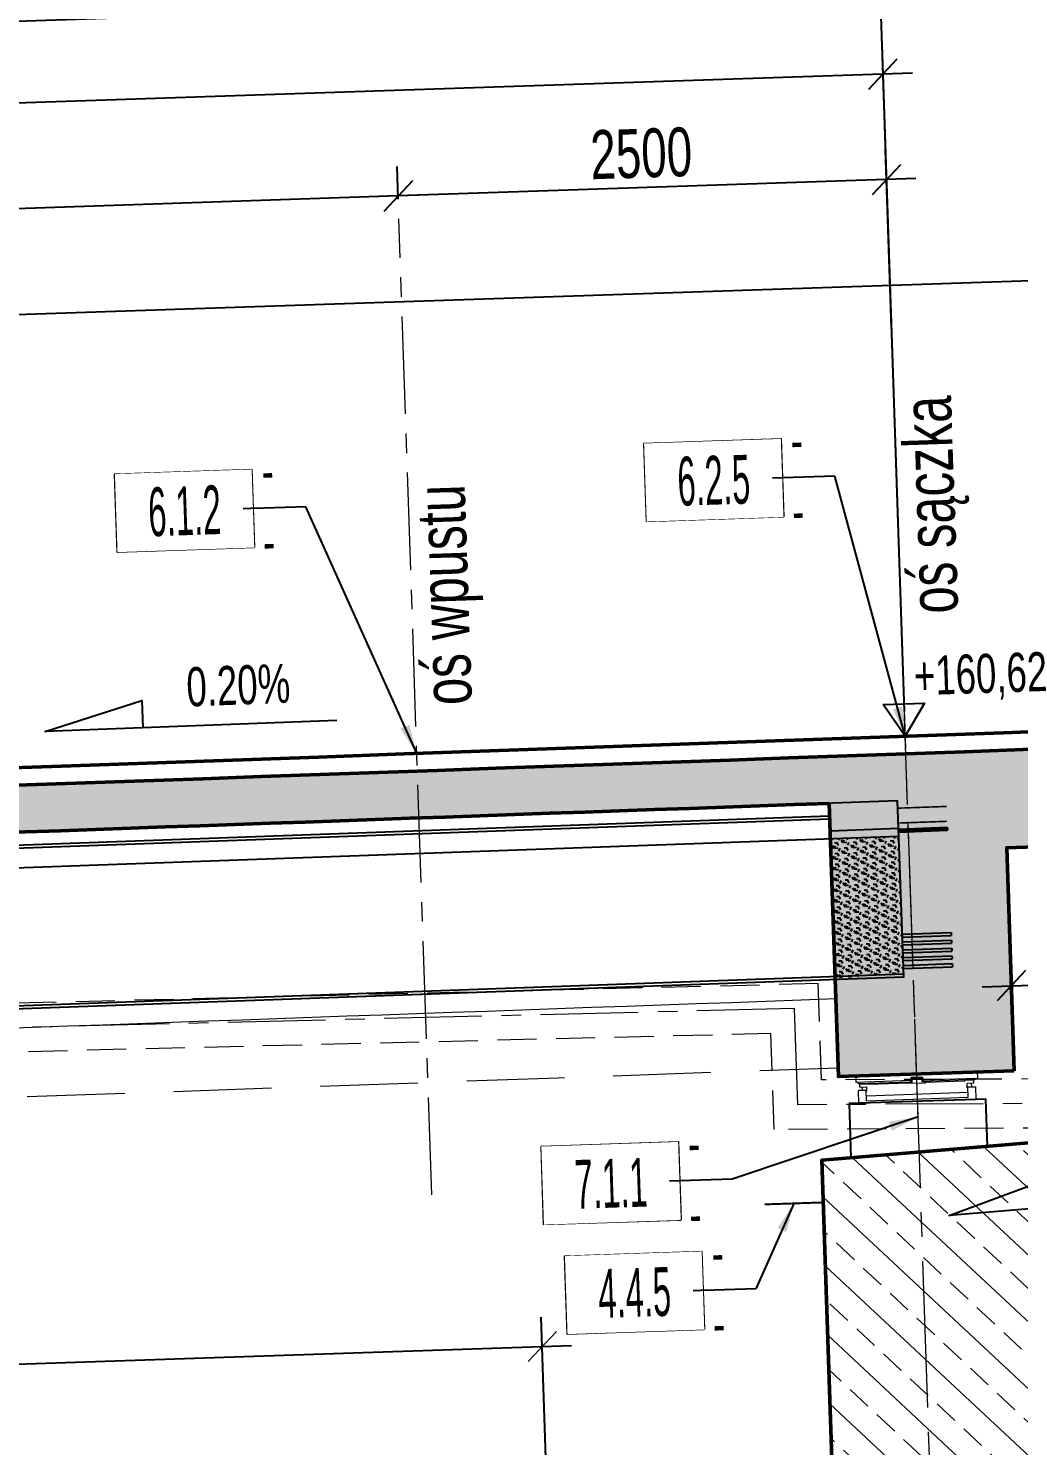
# Model space of a CAD drawing. Header units: metres. Extents: x 8395712 to 9795150, y 4166577 to 5794892.
# Drawn here: x 8418198.98 to 8418204.05, y 5772612.55 to 5772619.8 of the extents above; entities that cross this region are included whole.
import ezdxf
from ezdxf.enums import TextEntityAlignment as Align

# ---------------------------------------------------------------- set-up
doc = ezdxf.new("R2010")
doc.units = ezdxf.units.M
doc.set_wipeout_variables(frame=1)
doc.header["$PDMODE"] = 35
doc.header["$PDSIZE"] = 0.002
for name, pattern in [('CENTER', [2, 1.25, -0.25, 0.25, -0.25]), ('CENTER2', [1.125, 0.75, -0.125, 0.125, -0.125]), ('DASHED', [0.75, 0.5, -0.25]), ('HIDDEN', [0.375, 0.25, -0.125])]:
    doc.linetypes.add(name, pattern=pattern)
for name, color, linetype, lineweight in [('$0$AII_M_wyposażenie', 8, 'Continuous', 9), ('AII_M_konstrukcja 0.50', 3, 'Continuous', 50), ('AII_M_koty wysokościowe', 1, 'Continuous', 18), ('AII_M_kreskowanie', 8, 'Continuous', 0), ('AII_M_linie kreskowane', 9, 'HIDDEN', 18), ('AII_M_obiekty osie', 7, 'CENTER2', 18), ('AII_M_odwodnienie', 8, 'Continuous', 9), ('AII_M_opisy', 1, 'Continuous', 25), ('AII_M_opisy rzedne', 1, 'Continuous', 25), ('AII_M_opisy wymiary', 1, 'Continuous', 25), ('AII_M_wymiary', 1, 'Continuous', 25), ('AII_M_wyposazenie', 1, 'Continuous', 25), ('G_ProfilPodluznyKrzywa', 1, 'Continuous', 50)]:
    doc.layers.add(name, color=color, linetype=linetype, lineweight=lineweight)
for name, color, linetype in [('$4$AII_M_obiekty', 7, 'Continuous'), ('00RysOpi-T', 2, 'Continuous'), ('AII_M_opisy do legendy', 2, 'Continuous'), ('AII_M_prefabrykaty', 6, 'Continuous'), ('AII_opis', 1, 'Continuous')]:
    doc.layers.add(name, color=color, linetype=linetype)
doc.layers.add('AII_M_pomoc', color=30, linetype='Continuous', plot=False)
doc.layers.add('AII_M_robocza', color=42, linetype='Continuous', lineweight=30, plot=False)
doc.styles.add('AII_norm.', font='CDMSIMPL.shx', dxfattribs={"width": 0.75, "bigfont": 'CDMBIGPL.shx'})
doc.styles.add('CDMSTYLE', font='CDMSIMPL.shx', dxfattribs={"width": 0.7, "bigfont": 'CDMBIGPL.shx'})
doc.dimstyles.new('CDM-ME100MM', dxfattribs={"dimscale": 0.1, "dimtxt": 2.5, "dimasz": 1.5, "dimexe": 1.5, "dimexo": 1, "dimgap": 0.5, "dimtad": 1, "dimdec": 0, "dimlfac": 1000, "dimrnd": 1, "dimzin": 9, "dimtxsty": 'CDMSTYLE', "dimblk": 'OBLIQUE', "dimcen": 2.5, "dimdle": 1.5, "dimclrd": 9, "dimclre": 9, "dimclrt": 1, "dimadec": 1, "dimazin": 2, "dimtfac": 1, "dimtdec": 0, "dimtix": 1, "dimtmove": 2, "dimatfit": 3, "dimldrblk": 'DOT', "dimfxl": 1, "dimtvp": 1, "dimtolj": 1, "dimtzin": 0, "dimlwd": 25, "dimlwe": 25, "dimarcsym": 0})
doc.dimstyles.new('CDM-ME100MM$7', dxfattribs={"dimscale": 0.1, "dimtxt": 2.5, "dimasz": 1.5, "dimexe": 1.5, "dimexo": 1, "dimgap": 0.5, "dimtad": 1, "dimdec": 0, "dimlfac": 1000, "dimrnd": 1, "dimzin": 9, "dimtxsty": 'CDMSTYLE', "dimblk": 'OBLIQUE', "dimcen": 2.5, "dimdle": 1.5, "dimclrd": 9, "dimclre": 9, "dimclrt": 1, "dimadec": 1, "dimazin": 2, "dimtfac": 1, "dimtdec": 0, "dimtix": 1, "dimtmove": 2, "dimatfit": 3, "dimfxl": 1, "dimtvp": 1, "dimtolj": 1, "dimtzin": 0, "dimlwd": 25, "dimlwe": 25, "dimarcsym": 0})

# ---------------------------------------------------------------- blocks, each defined once
blk = doc.blocks.new('_OBLIQUE')
at = {"color": 0, "linetype": 'ByBlock'}
blk.add_line((-0.5, -0.5), (0.5, 0.5), dxfattribs=at)
blk = doc.blocks.new('*D100')
at = {"layer": 'AII_M_linie kreskowane', "color": 9, "linetype": 'Continuous', "lineweight": 25, "transparency": 16777216}
for p, q in [((8418201.716837922, 5772609.87320144), (8418201.605086591, 5772613.205705058)), ((8418130.799916105, 5772610.681258122), (8418201.76002956, 5772613.060816562)), ((8418131.056555934, 5772607.503697442), (8418130.944804601, 5772610.836201089))]:
    blk.add_line(p, q, dxfattribs=at)
at = {"layer": 'Defpoints', "color": 0, "linetype": 'Continuous', "lineweight": 25, "transparency": 16777216}
for p in [(8418201.610113828, 5772613.055789325), (8418201.720189413, 5772609.773257619), (8418131.059907425, 5772607.403753621)]:
    blk.add_point(p, dxfattribs=at)
at = {"layer": 'AII_M_linie kreskowane', "color": 9, "linetype": 'Continuous', "lineweight": 25, "transparency": 16777216, "xscale": 0.15, "yscale": 0.15, "zscale": 0.15}
for p, rotation in [((8418201.610113828, 5772613.055789325), 1.920622427509104), ((8418130.949831838, 5772610.686285357), 181.9206224275091)]:
    blk.add_blockref('_OBLIQUE', p, dxfattribs=dict(at, rotation=rotation))
at = {"layer": 'AII_M_linie kreskowane', "color": 1, "linetype": 'Continuous', "lineweight": 25, "transparency": 16777216, "char_height": 0.25, "attachment_point": 5, "rotation": 1.9206224275091044, "style": 'CDMSTYLE'}
for s, insert in [('\\A1;terasa zalewowa przy p=10% min. |t70000', (8418166.27271127, 5772612.087582289)), ('\\A1;70700', (8418166.28583794, 5772611.696135653))]:
    blk.add_mtext(s, dxfattribs=dict(at, insert=insert))
blk = doc.blocks.new('_DOT')
at = {"color": 0, "linetype": 'ByBlock'}
blk.add_line((-0.5, 0), (-1, 0), dxfattribs=at)
at = {"color": 0, "linetype": 'ByBlock', "const_width": 0.5}
blk.add_lwpolyline([(-0.25, 0, 1), (0.25, 0, 1)], format="xyb", close=True, dxfattribs=at)
blk = doc.blocks.new('*D101')
at = {"layer": 'AII_M_wymiary', "color": 9, "lineweight": 25, "transparency": 16777216}
for p, q in [((8418203.46351131, 5772616.307274248), (8418203.34907834, 5772619.719746239)), ((8418179.217672622, 5772618.760445488), (8418203.50402131, 5772619.574857743)), ((8418179.47699409, 5772615.502916438), (8418179.362561118, 5772618.915388457))]:
    blk.add_line(p, q, dxfattribs=at)
at = {"layer": 'Defpoints', "color": 0, "lineweight": 25, "transparency": 16777216}
for p in [(8418203.354105577, 5772619.569830506), (8418203.466862801, 5772616.207330427), (8418179.480345579, 5772615.402972616)]:
    blk.add_point(p, dxfattribs=at)
at = {"layer": 'AII_M_wymiary', "color": 9, "lineweight": 25, "transparency": 16777216, "xscale": 0.15, "yscale": 0.15, "zscale": 0.15}
for p, rotation in [((8418203.354105577, 5772619.569830506), 1.920622427509104), ((8418179.367588354, 5772618.765472724), 181.9206224275091)]:
    blk.add_blockref('_OBLIQUE', p, dxfattribs=dict(at, rotation=rotation))
at = {"layer": 'AII_M_wymiary', "color": 1, "lineweight": 25, "transparency": 16777216, "insert": (8418191.354981856, 5772619.342553304), "char_height": 0.25, "attachment_point": 5, "rotation": 1.9206224275091044, "style": 'CDMSTYLE'}
blk.add_mtext('\\A1;24000', dxfattribs=at)
blk = doc.blocks.new('*D102')
at = {"layer": 'AII_M_wymiary', "color": 9, "lineweight": 25, "transparency": 16777216}
for p, q in [((8418203.46351131, 5772616.307274249), (8418203.335044375, 5772620.138249045)), ((8418128.23228955, 5772617.469688007), (8418203.489987342, 5772619.993360549)), ((8418128.505644988, 5772613.793656087), (8418128.377178049, 5772617.624630975))]:
    blk.add_line(p, q, dxfattribs=at)
at = {"layer": 'Defpoints', "color": 0, "lineweight": 25, "transparency": 16777216}
for p in [(8418203.34007161, 5772619.988333313), (8418203.466862801, 5772616.207330428), (8418128.50899648, 5772613.693712266)]:
    blk.add_point(p, dxfattribs=at)
at = {"layer": 'AII_M_wymiary', "color": 9, "lineweight": 25, "transparency": 16777216, "xscale": 0.15, "yscale": 0.15, "zscale": 0.15}
for p, rotation in [((8418203.34007161, 5772619.988333313), 1.920622427509104), ((8418128.382205283, 5772617.474715242), 181.9206224275091)]:
    blk.add_blockref('_OBLIQUE', p, dxfattribs=dict(at, rotation=rotation))
at = {"layer": 'AII_M_wymiary', "color": 1, "lineweight": 25, "transparency": 16777216, "insert": (8418165.855273338, 5772618.906425965), "char_height": 0.25, "attachment_point": 5, "rotation": 1.9206224275091044, "style": 'CDMSTYLE'}
blk.add_mtext('\\A1;Lt=75000', dxfattribs=at)
blk = doc.blocks.new('$0$ŁożGarn GJ-flat-1')
at = {"layer": '$0$AII_M_wyposażenie', "linetype": 'Continuous', "lineweight": -2, "ltscale": 0.01}
for p, q in [((-0.310000198893249, 0.1399999689310789), (0.3100001085549593, 0.1400001710280776)), ((-0.3100001877173781, 0.1069999523460865), (-0.310000198893249, 0.1399999689310789)), ((-0.0300000486895442, 0.1070000436156988), (-0.3100001877173781, 0.1069999523460865)), ((-0.3010001806542277, 0.1009999522939324), (-0.3010001834481955, 0.1069999551400542)), ((-0.3010001806542277, 0.1009999522939324), (-0.03300004824995995, 0.1010000398382545)), ((-0.2920001763850451, 0.09799995366483927), (-0.2450001528486609, 0.09799996856600046)), ((-0.2920001707971096, 0.0829999465495348), (-0.2920001763850451, 0.09799995366483927)), ((-0.2920001707971096, 0.0829999465495348), (-0.2570001538842916, 0.08299995772540569)), ((-0.280000158585608, 0.06499994173645973), (-0.280000165104866, 0.0829999502748251)), ((-0.2570001464337111, 0.05999994650483131), (-0.2570001538842916, 0.08299995772540569)), ((-0.2450001509860158, 0.09499996714293957), (-0.2450001537799835, 0.1009999699890614)), ((-0.0440000519156456, 0.09500003233551979), (-0.2450001509860158, 0.09499996714293957)), ((-0.04400005377829075, 0.09800003375858068), (-0.04400005377829075, 0.1010000361129642)), ((-0.04400005377829075, 0.09800003375858068), (-0.02500004321336746, 0.09800004120916128)), ((-0.04400005377829075, 0.09800003375858068), (-0.04400005098432302, 0.0920000309124589)), ((0.04399999231100082, 0.09200006071478128), (-0.04400005098432302, 0.0920000309124589)), ((-0.03300005011260509, 0.1070000426843762), (-0.03300004824995995, 0.1010000398382545)), ((0.02999997511506081, 0.1235000705346465), (-0.03000005520880222, 0.123500051908195)), ((-0.03000005520880222, 0.123500051908195), (-0.0300000486895442, 0.1070000436156988)), ((-0.02500005066394806, 0.1185000501573086), (-0.0300000524148345, 0.118500049225986)), ((-0.02500004693865776, 0.1115000480785966), (-0.03000005055218935, 0.1115000462159514)), ((0.02499997429549694, 0.1185000669211149), (-0.02500005066394806, 0.1185000501573086)), ((-0.02500005066394806, 0.1185000501573086), (-0.02500004321336746, 0.09800004120916128)), ((0.02499997429549694, 0.1185000669211149), (0.02999997697770596, 0.1185000697150826)), ((0.02499997429549694, 0.1185000669211149), (0.02499998081475496, 0.09800005704164505)), ((0.02499997615814209, 0.1115000639110804), (0.0299999788403511, 0.1115000648424029)), ((0.04399999044835567, 0.09800006356090307), (0.02499998081475496, 0.09800005704164505)), ((0.02999997511506081, 0.1235000705346465), (0.02999998070299625, 0.1070000622421503)), ((0.3100001197308302, 0.1070001544430852), (0.02999998070299625, 0.1070000622421503)), ((0.03299998212605715, 0.1070000641047955), (0.0329999839887023, 0.1010000612586737)), ((0.3010001163929701, 0.1010001478716731), (0.0329999839887023, 0.1010000612586737)), ((0.04399999044835567, 0.09800006356090307), (0.0439999895170331, 0.101000064983964)), ((0.04399999044835567, 0.09800006356090307), (0.04399999231100082, 0.09200006071478128)), ((0.2450000904500484, 0.0950001273304224), (0.04399999137967825, 0.09500006213784218)), ((0.2450000904500484, 0.0950001273304224), (0.2450000885874033, 0.1010001301765442)), ((0.29200011305511, 0.09800014365464449), (0.2450000904500484, 0.0980001287534833)), ((0.2920001177117229, 0.08300013653934002), (0.2570001007989049, 0.08300012443214655)), ((0.2570001091808081, 0.06000011321157217), (0.2570001007989049, 0.08300012443214655)), ((0.2800001176074147, 0.06500012427568436), (0.2800001120194793, 0.08300013281404972)), ((0.2920001177117229, 0.08300013653934002), (0.29200011305511, 0.09800014365464449)), ((0.3010001163929701, 0.1010001478716731), (0.3010001145303249, 0.1070001516491175)), ((0.3100001085549593, 0.1400001710280776), (0.3100001197308302, 0.1070001544430852)), ((-0.2600001487880945, 0.06499994825571775), (-0.3000001683831215, 0.06499993521720171)), ((-0.3000001478940248, -9.685754776000977e-08), (-0.3000001683831215, 0.06499993521720171)), ((-0.3000001478940248, -9.685754776000977e-08), (0.3000001488253474, 9.778887033462524e-08)), ((-0.2600001487880945, 0.06499994825571775), (-0.2570001482963562, 0.06499994918704033)), ((-0.2600001320242882, 0.01199992187321186), (-0.2600001487880945, 0.06499994825571775)), ((-0.2600001478567719, 0.05999994557350874), (-0.2570001464337111, 0.05999994650483131)), ((0.260000117123127, 0.03600010182708502), (-0.2600001394748688, 0.03599993418902159)), ((-0.2600001320242882, 0.01199992187321186), (0.2600001255050302, 0.01200009137392044)), ((0.2600001078099012, 0.06500011775642633), (0.2570001063868403, 0.06500011589378119)), ((0.2600001096725464, 0.06000011414289474), (0.2570001091808081, 0.06000011321157217)), ((0.2600001078099012, 0.06500011775642633), (0.3000001283362508, 0.06500013079494238)), ((0.2600001255050302, 0.01200009137392044), (0.2600001078099012, 0.06500011775642633)), ((0.3000001488253474, 9.778887033462524e-08), (0.3000001283362508, 0.06500013079494238))]:
    blk.add_line(p, q, dxfattribs=at)
blk = doc.blocks.new('*D115')
at = {"layer": 'AII_M_wymiary', "color": 9, "linetype": 'Continuous', "lineweight": 25, "transparency": 16777216}
for p, q in [((8418204.366897535, 5772616.22138065), (8418204.234538771, 5772620.168412463)), ((8418203.46351131, 5772616.307274249), (8418203.335044375, 5772620.138249045)), ((8418203.190155877, 5772619.983306077), (8418204.389481738, 5772620.023523966))]:
    blk.add_line(p, q, dxfattribs=at)
at = {"layer": 'Defpoints', "color": 0, "linetype": 'Continuous', "lineweight": 25, "transparency": 16777216}
for p in [(8418204.239566006, 5772620.01849673), (8418203.466862801, 5772616.207330428), (8418204.370249024, 5772616.121436829)]:
    blk.add_point(p, dxfattribs=at)
at = {"layer": 'AII_M_wymiary', "color": 9, "linetype": 'Continuous', "lineweight": 25, "transparency": 16777216, "xscale": 0.15, "yscale": 0.15, "zscale": 0.15}
for p, rotation in [((8418204.239566006, 5772620.01849673), 1.920622427509104), ((8418203.34007161, 5772619.988333313), 181.9206224275091)]:
    blk.add_blockref('_OBLIQUE', p, dxfattribs=dict(at, rotation=rotation))
at = {"layer": 'AII_M_wymiary', "color": 1, "linetype": 'Continuous', "lineweight": 25, "transparency": 16777216, "insert": (8418203.783953698, 5772620.178316709), "char_height": 0.25, "attachment_point": 5, "rotation": 1.9206224275091044, "style": 'CDMSTYLE'}
blk.add_mtext('\\A1;900', dxfattribs=at)
blk = doc.blocks.new('*D116')
at = {"layer": 'AII_M_wymiary', "color": 9, "linetype": 'Continuous', "lineweight": 25, "transparency": 16777216}
for p, q in [((8418204.366897535, 5772616.22138065), (8418204.219954044, 5772620.603339291)), ((8418204.374897012, 5772620.458450793), (8418127.318210427, 5772617.874451417)), ((8418127.619639244, 5772613.361251447), (8418127.463098923, 5772618.029394386))]:
    blk.add_line(p, q, dxfattribs=at)
at = {"layer": 'Defpoints', "color": 0, "linetype": 'Continuous', "lineweight": 25, "transparency": 16777216}
for p in [(8418127.46812616, 5772617.879478653), (8418204.370249024, 5772616.121436829), (8418127.622990735, 5772613.261307626)]:
    blk.add_point(p, dxfattribs=at)
at = {"layer": 'AII_M_wymiary', "color": 9, "linetype": 'Continuous', "lineweight": 25, "transparency": 16777216, "xscale": 0.15, "yscale": 0.15, "zscale": 0.15}
for p, rotation in [((8418204.22498128, 5772620.453423558), 1.920622427509082), ((8418127.46812616, 5772617.879478653), 181.9206224275091)]:
    blk.add_blockref('_OBLIQUE', p, dxfattribs=dict(at, rotation=rotation))
at = {"layer": 'AII_M_wymiary', "color": 1, "linetype": 'Continuous', "lineweight": 25, "transparency": 16777216, "insert": (8418165.840688612, 5772619.341352793), "char_height": 0.25, "attachment_point": 5, "rotation": 1.9206224275091044, "style": 'CDMSTYLE'}
blk.add_mtext('\\A1;Lc=76800', dxfattribs=at)
blk = doc.blocks.new('00kota3')
at = {"layer": 'AII_M_koty wysokościowe', "color": 0, "linetype": 'Continuous', "lineweight": -2}
blk.add_lwpolyline([(1.080883523449302, 1.662365338939708), (-1.035982793706353, 1.662365338939708), (0, 0)], close=True, dxfattribs=at)
at = {"layer": 'AII_M_koty wysokościowe', "color": 0, "linetype": 'Continuous', "lineweight": -2, "style": 'CDMSTYLE', "width": 0.85}
blk.add_attdef('%%P000.000', (0.4929666414439566, 2.692536952497903), '', height=2, dxfattribs=at)
blk = doc.blocks.new('*D112')
at = {"layer": 'AII_M_wymiary', "color": 9, "linetype": 'Continuous', "lineweight": 25, "transparency": 16777216}
for p, q in [((8418203.397743732, 5772618.268509889), (8418203.367210565, 5772619.179030512)), ((8418200.873787478, 5772618.928399979), (8418200.868193073, 5772619.095229093)), ((8418203.522153534, 5772619.034142015), (8418200.723304577, 5772618.940286124))]:
    blk.add_line(p, q, dxfattribs=at)
at = {"layer": 'Defpoints', "color": 0, "linetype": 'Continuous', "lineweight": 25, "transparency": 16777216}
for p in [(8418200.87322031, 5772618.94531336), (8418200.877138969, 5772618.828456158), (8418203.401095223, 5772618.168566068)]:
    blk.add_point(p, dxfattribs=at)
at = {"layer": 'AII_M_wymiary', "color": 9, "linetype": 'Continuous', "lineweight": 25, "transparency": 16777216, "xscale": 0.15, "yscale": 0.15, "zscale": 0.15}
for p, rotation in [((8418203.372237802, 5772619.029114778), 1.920622427509082), ((8418200.87322031, 5772618.94531336), 181.9206224275091)]:
    blk.add_blockref('_OBLIQUE', p, dxfattribs=dict(at, rotation=rotation))
at = {"layer": 'AII_M_wymiary', "color": 1, "linetype": 'Continuous', "lineweight": 25, "transparency": 16777216, "insert": (8418202.116863944, 5772619.162115757), "char_height": 0.25, "attachment_point": 5, "rotation": 1.9206224275091044, "style": 'CDMSTYLE'}
blk.add_mtext('\\A1;2500', dxfattribs=at)
blk = doc.blocks.new('*D227')
at = {"layer": 'AII_M_wymiary', "color": 9, "linetype": 'Continuous', "lineweight": 25, "transparency": 16777216}
for p, q in [((8418200.87378748, 5772618.92839998), (8418200.868193073, 5772619.095229113)), ((8418201.023136042, 5772618.950340617), (8418195.726113489, 5772618.772711607)), ((8418195.876596393, 5772618.760825439), (8418195.871001987, 5772618.927654576))]:
    blk.add_line(p, q, dxfattribs=at)
at = {"layer": 'Defpoints', "color": 0, "linetype": 'Continuous', "lineweight": 25, "transparency": 16777216}
for p in [(8418200.877138969, 5772618.828456158), (8418195.876029223, 5772618.777738842), (8418195.879947882, 5772618.660881618)]:
    blk.add_point(p, dxfattribs=at)
at = {"layer": 'AII_M_wymiary', "color": 9, "linetype": 'Continuous', "lineweight": 25, "transparency": 16777216, "xscale": 0.15, "yscale": 0.15, "zscale": 0.15}
for p, rotation in [((8418200.87322031, 5772618.945313381), 1.920622427509162), ((8418195.876029223, 5772618.777738842), 181.9206224275091)]:
    blk.add_blockref('_OBLIQUE', p, dxfattribs=dict(at, rotation=rotation))
at = {"layer": 'AII_M_wymiary', "color": 1, "linetype": 'Continuous', "lineweight": 25, "transparency": 16777216, "insert": (8418198.368759654, 5772619.0364278), "char_height": 0.25, "attachment_point": 5, "rotation": 1.9206224275091168, "style": 'CDMSTYLE'}
blk.add_mtext('\\A1;5000', dxfattribs=at)
blk = doc.blocks.new('*D228')
at = {"layer": 'AII_M_opisy wymiary', "color": 9, "linetype": 'ByBlock', "lineweight": 25, "transparency": 16777216}
for p, q in [((8418204.366678644, 5772616.221373309), (8418204.284706129, 5772618.66585156)), ((8418204.439649098, 5772618.520963063), (8418139.016682852, 5772616.327085886)), ((8418139.248034272, 5772613.90364345), (8418139.161571348, 5772616.482028855))]:
    blk.add_line(p, q, dxfattribs=at)
at = {"layer": 'Defpoints', "color": 0, "linetype": 'ByBlock', "lineweight": 25, "transparency": 16777216}
for p in [(8418139.166598585, 5772616.332113123), (8418204.370030135, 5772616.121429488), (8418139.251385763, 5772613.803699629)]:
    blk.add_point(p, dxfattribs=at)
at = {"layer": 'AII_M_opisy wymiary', "color": 9, "linetype": 'ByBlock', "lineweight": 25, "transparency": 16777216, "xscale": 0.15, "yscale": 0.15, "zscale": 0.15}
for p, rotation in [((8418204.289733365, 5772618.515935827), 1.92062245079579), ((8418139.166598585, 5772616.332113123), 181.9206224507958)]:
    blk.add_blockref('_OBLIQUE', p, dxfattribs=dict(at, rotation=rotation))
at = {"layer": 'AII_M_opisy wymiary', "color": 1, "linetype": 'ByBlock', "lineweight": 25, "transparency": 16777216, "insert": (8418171.720904412, 5772617.640569422), "char_height": 0.25, "attachment_point": 5, "rotation": 1.9206224507958036, "style": 'CDMSTYLE'}
blk.add_mtext('\\A1;zasięg ścieku przykrawężnikowego-65160', dxfattribs=at)
blk = doc.blocks.new('OpiNum01')
at = {"layer": 'AII_M_opisy do legendy', "color": 0, "linetype": 'Continuous'}
blk.add_lwpolyline([(-3.5, -1.999999999999999), (3.500000000000001, -2), (3.5, 2), (-3.5, 2)], close=True, dxfattribs=at)
at = {"color": 9, "linetype": 'Continuous', "lineweight": 25, "style": 'CDMSTYLE', "width": 0.7, "flags": 1}
for tag, p in [('NAZWAPOL', (-4.104931844502406, -6.80252055447653)), ('NAZWAANG', (-4.104931844502403, -10.47658496644755)), ('SPECYF', (-4.104931844502399, -14.15064937841856)), ('ID', (-4.104931844502396, -17.82471379038958)), ('BAZA', (-4.104931844502392, -21.4987782023606)), ('RYSUNEK', (-4.104931844502389, -25.17284261433161))]:
    blk.add_attdef(tag, p, '', height=2, dxfattribs=at)
at = {"layer": 'AII_M_opisy do legendy', "linetype": 'Continuous', "lineweight": -2, "style": 'CDMSTYLE', "width": 0.5}
blk.add_attdef('NR', text='', height=2.5, dxfattribs=at).set_placement((0, 0), align=Align.MIDDLE)
at = {"color": 0, "linetype": 'Continuous'}
blk.add_wipeout([(-3.499999999999999, -1.9999999999999982), (3.4999999999999973, -1.9999999999999991), (3.499999999999997, 2), (-3.499999999999999, 2)], dxfattribs=at).dxf.layer = 'AII_M_opisy do legendy'
blk = doc.blocks.new('OpiTxt01')
at = {"color": 0, "linetype": 'Continuous', "lineweight": 20, "style": 'CDMSTYLE', "width": 0.7}
blk.add_attdef('TEKST_GORNY', (1, 0.8945185874659813), '', height=2, dxfattribs=at)
at = {"color": 0, "linetype": 'Continuous', "lineweight": -2, "style": 'CDMSTYLE', "width": 0.7}
blk.add_attdef('TEKST_DOLNY', (1.049030266685349, -2.731473425873787), '', height=2, dxfattribs=at)
blk = doc.blocks.new('*U427')
at = {"layer": 'AII_M_prefabrykaty', "linetype": 'ByBlock', "lineweight": -2}
h = blk.add_hatch(dxfattribs=at)
h.set_pattern_fill('HEX', color=0, scale=0.005, angle=3.129274677848148e-08, style=0)
h.set_pattern_definition([(3.129274677848148e-08, (23.24925278507467, -0.1849999993014375), (-1.501742303481695e-11, 0.027496306577), [0.015875, -0.03175]), (120.0000000312927, (23.24925278507467, -0.1849999993014375), (-0.02381249999841843, -0.01374815330150546), [0.01587499999999996, -0.03174999999999992]), (60.00000003129274, (23.26512778507467, -0.1849999992927671), (-0.02381250001343585, 0.01374815327549453), [0.015875, -0.03175])])
h.paths.add_polyline_path([(23.59925278351386, 0.7200000019811763), (23.24925278490366, 0.720000001179002), (23.24925278514513, 0.01500000028476478), (23.59925278375578, 0.01500000108693911)])
at = {"layer": 'AII_M_prefabrykaty', "color": 0, "linetype": 'ByBlock', "lineweight": -2}
for p, q in [((23.24925278525548, 0.7599999999745486), (23.24925278525548, 0.8999999999999999)), ((0.3499999975879299, 0.8364509619858569), (23.24925278525548, 0.8364509619858569)), ((0.3499999975879299, 0.8214509619858741), (23.24925278525548, 0.8214509619858741)), ((23.24925278525548, 0.7599999999745477), (23.59925278507467, 0.7599999999745477)), ((23.84925278489359, 0.7563325423164087), (23.84925278470305, 0.7408325415665558)), ((-3.065903954726646e-09, 0.7200000000000002), (23.59925278507467, 0.7200000000000002)), ((23.84925278515825, 0.2177500013767708), (23.84925278487313, 0.202250001553693)), ((23.84925278582218, 0.1777500014341058), (23.84925278553706, 0.162250001611028)), ((23.84925278555979, 0.1377500013959434), (23.84925278527421, 0.1222500015733203)), ((23.84925278529741, 0.09775000135823575), (23.84925278501228, 0.08225000153470319)), ((-4.18083345721243e-11, 0.01500000068585194), (23.59925278507467, 0.01500000068585194)), ((23.84925278503456, 0.0577500013196186), (23.84925278567576, 0.04225000159203773))]:
    blk.add_line(p, q, dxfattribs=at)
blk.add_lwpolyline([(0, 0), (23.59925278507467, 0), (23.59925278507467, 0.8999999999999999), (5.510910596163092e-17, 0.8999999999999999)], close=True, dxfattribs=at)
at = {"layer": 'AII_M_prefabrykaty', "color": 0, "linetype": 'ByBlock', "lineweight": -2, "const_width": 0.007999999999999998}
for points in [[(23.59925278420929, 0.8630000003593294), (23.84925278467213, 0.8630000013520429)], [(23.84925278463666, 0.7867744722064116), (23.59925278426886, 0.786774470286923)]]:
    blk.add_lwpolyline(points, dxfattribs=at)
at = {"layer": 'AII_M_prefabrykaty', "color": 0, "linetype": 'ByBlock', "lineweight": -2}
for points in [[(23.59925278452534, 0.7563325403969201), (23.84925278489359, 0.7563325423164087)], [(23.59925278484639, 0.7485825405331297), (23.84925278521373, 0.7485825424521635)], [(23.59925278424021, 0.7408325405738423), (23.84925278470305, 0.7408325415665558)], [(23.59925278469496, 0.2177500003840573), (23.84925278515825, 0.2177500013767708)], [(23.59925278533615, 0.2022500006560217), (23.84925278487313, 0.202250001553693)], [(23.59925278535934, 0.1777500004409376), (23.84925278582218, 0.1777500014341058)], [(23.59925278507376, 0.1622500006183145), (23.84925278553706, 0.162250001611028)], [(23.59925278481137, 0.1222500005801521), (23.84925278527421, 0.1222500015733203)], [(23.59925278483366, 0.09775000036506754), (23.84925278529741, 0.09775000135823575)], [(23.59925278454853, 0.08225000054198972), (23.84925278501228, 0.08225000153470319)], [(23.5992527850965, 0.1377500004032299), (23.84925278555979, 0.1377500013959434)], [(23.59925278457127, 0.05775000032690514), (23.84925278503456, 0.0577500013196186)], [(23.59925278521246, 0.04225000059886952), (23.84925278567576, 0.04225000159203773)]]:
    blk.add_lwpolyline(points, dxfattribs=at)
blk = doc.blocks.new('*D430')
at = {"layer": 'AII_M_opisy wymiary', "color": 9, "linetype": 'ByBlock', "lineweight": 25, "transparency": 16777216}
for p, q in [((8418203.860986713, 5772614.897391081), (8418205.060300674, 5772614.937608572)), ((8418204.009713795, 5772614.9378647), (8418204.015929682, 5772614.752502584)), ((8418204.90919629, 5772614.968027719), (8418204.915412176, 5772614.782665602))]:
    blk.add_line(p, q, dxfattribs=at)
at = {"layer": 'Defpoints', "color": 0, "linetype": 'ByBlock', "lineweight": 25, "transparency": 16777216}
for p in [(8418204.006362304, 5772615.037808522), (8418204.905844798, 5772615.067971541), (8418204.91038494, 5772614.932581335)]:
    blk.add_point(p, dxfattribs=at)
at = {"layer": 'AII_M_opisy wymiary', "color": 9, "linetype": 'ByBlock', "lineweight": 25, "transparency": 16777216, "xscale": 0.15, "yscale": 0.15, "zscale": 0.15}
for p, rotation in [((8418204.91038494, 5772614.932581335), 1.92062245079579), ((8418204.010902446, 5772614.902418317), 181.9206224507958)]:
    blk.add_blockref('_OBLIQUE', p, dxfattribs=dict(at, rotation=rotation))
at = {"layer": 'AII_M_opisy wymiary', "color": 1, "linetype": 'ByBlock', "lineweight": 25, "transparency": 16777216, "insert": (8418204.454778586, 5772615.092401514), "char_height": 0.25, "attachment_point": 5, "rotation": 1.9206224507958036, "style": 'CDMSTYLE'}
blk.add_mtext('\\A1;900', dxfattribs=at)

msp = doc.modelspace()

# ---------------------------------------------------------------- hatches: boundary and pattern name
at = {"layer": 'AII_M_kreskowanie', "linetype": 'Continuous', "lineweight": 0}
h = msp.add_hatch(dxfattribs=at)
h.set_pattern_fill('ANSI33', color=256, angle=1.920622450795788)
h.set_pattern_definition([(46.92062245079578, (8419754.918269407, 5772441.43848708), (-0.1826020399551773, 0.170752730590781), []), (46.92062245079578, (8419755.094946792, 5772441.444411734), (-0.1826020399551773, 0.170752730590781), [0.125, -0.0625])])
edge = h.paths.add_edge_path()
edge.add_line((8418178.85502972, 5772613.164105284), (8418180.254243225, 5772613.211026155))
edge.add_line((8418180.254243227, 5772613.211026155), (8418180.193845203, 5772615.012137812))
edge.add_ellipse((8418910.81203124, 5752628.691886774), major_axis=(19988.43453884873, 670.2871003972955), ratio=1, start_angle=90.10733989868459, end_angle=90.1729448485292, ccw=False)
edge.add_line((8418203.079103138, 5772615.83561001), (8418203.125999019, 5772614.437141873))
edge.add_line((8418203.12599902, 5772614.437141874), (8418204.025493417, 5772614.467305291))
edge.add_line((8418204.025493417, 5772614.467305291), (8418203.987231191, 5772615.608311756))
edge.add_line((8418203.98723119, 5772615.608311756), (8418204.387006477, 5772615.621717718))
edge.add_line((8418204.387006477, 5772615.621717718), (8418204.370249022, 5772616.121436827))
edge.add_ellipse((8418910.81203124, 5752628.691886774), major_axis=(19988.67440402097, 670.2951439752192), ratio=1, start_angle=90.10361436185815, end_angle=90.32363280970637)
edge.add_line((8418127.622990737, 5772613.261307626), (8418127.639748191, 5772612.761588518))
edge.add_line((8418127.639748191, 5772612.761588517), (8418128.039523479, 5772612.774994479))
edge.add_line((8418128.039523479, 5772612.77499448), (8418128.077560773, 5772611.640695482))
edge.add_line((8418128.077560773, 5772611.640695482), (8418128.977055172, 5772611.6708589))
edge.add_line((8418128.977055172, 5772611.6708589), (8418128.930059439, 5772613.072304815))
edge.add_ellipse((8418910.81203124, 5752628.691886774), major_axis=(19988.43453884873, 670.2871003972955), ratio=1, start_angle=90.25430677026202, end_angle=90.319912347549, ccw=False)
edge.add_line((8418151.813348686, 5772613.954484766), (8418151.873571726, 5772612.158591275))
edge.add_line((8418151.873571724, 5772612.158591274), (8418153.272785228, 5772612.205512146))
edge.add_line((8418153.27278523, 5772612.205512146), (8418153.212355575, 5772614.007567099))
edge.add_ellipse((8418910.81203124, 5752628.691886774), major_axis=(19988.43453884873, 670.2871003972955), ratio=1, start_angle=90.1769556379711, end_angle=90.25029596063138, ccw=False)
edge.add_line((8418178.79477497, 5772614.960944488), (8418178.855029723, 5772613.164105284))
h = msp.add_hatch(dxfattribs=at)
h.set_pattern_fill('ANSI33', color=256, angle=91.92062245079579)
h.set_pattern_definition([(136.9206224507958, (8419754.919945154, 5772441.388515169), (-0.170752730590781, -0.1826020399551773), []), (136.9206224507958, (8419754.914020501, 5772441.565192553), (-0.170752730590781, -0.1826020399551773), [0.125, -0.0625])])
h.paths.add_polyline_path([(8418203.209837783, 5772608.951400966), (8418203.009800157, 5772608.949171978), (8418201.714010645, 5772608.803423577), (8418201.744174063, 5772607.903929184), (8418207.740803372, 5772608.105018629), (8418207.710639952, 5772609.004513025), (8418204.409088677, 5772608.993855851), (8418204.209200988, 5772608.987152869), (8418204.108543409, 5772611.988651171), (8418205.702359702, 5772613.693069634), (8418205.65426459, 5772615.127660566), (8418205.303285435, 5772615.15099286), (8418205.26967751, 5772616.153206238), (8418204.470174756, 5772616.124968381), (8418204.48693221, 5772615.625249271), (8418204.886707563, 5772615.638655291), (8418204.93603596, 5772614.167652977), (8418203.040287267, 5772614.00902802)])

# ---------------------------------------------------------------- linework, layer by layer
at = {"layer": 'AII_M_konstrukcja 0.50', "elevation": -3.053802376826493e-10}
for points in [[(8418204.886707561, 5772615.638655292), (8418204.93603596, 5772614.167652978), (8418203.040287267, 5772614.009028021), (8418203.040287267, 5772614.009028021), (8418203.209762787, 5772608.953637965), (8418203.20976279, 5772608.953637963), (8418203.20976279, 5772608.953637962), (8418203.009875149, 5772608.946934982), (8418201.714010643, 5772608.803423578), (8418201.744174061, 5772607.903929186), (8418207.74080337, 5772608.105018631), (8418207.710639952, 5772609.004513026), (8418204.409088654, 5772608.99385585), (8418204.20920101, 5772608.987152871), (8418204.20920101, 5772608.987152871), (8418204.108543409, 5772611.988651172), (8418205.702359702, 5772613.693069635), (8418205.654222831, 5772615.128907278), (8418205.303243676, 5772615.152239572), (8418205.26967751, 5772616.153206238), (8418205.26967751, 5772616.153206238), (8418204.470174756, 5772616.124968381), (8418204.486932209, 5772615.625249272), (8418204.886707561, 5772615.638655292)], [(8418204.025493417, 5772614.467305291), (8418203.98723119, 5772615.608311756), (8418204.387006477, 5772615.621717718), (8418204.370249024, 5772616.121436828)], [(8418203.079103138, 5772615.83561001), (8418203.12599902, 5772614.437141874), (8418204.025493419, 5772614.467305291)]]:
    msp.add_lwpolyline(points, dxfattribs=at)
at = {"layer": 'AII_M_konstrukcja 0.50', "extrusion": (0, 0, -1)}
msp.add_ellipse((8418910.81203124, 5752628.691886774), major_axis=(19988.67440402097, 670.2951439752192), ratio=1, start_param=4.706740522287833, end_param=4.710580568617912, dxfattribs=at)
at = {"layer": 'AII_M_konstrukcja 0.50', "extrusion": (0, 0, -0.9999999999999998)}
msp.add_ellipse((8418910.81203124, 5752628.691886774), major_axis=(19988.43453884873, 670.2871003972954), ratio=1, start_param=4.709370523353492, end_param=4.710515545733886, dxfattribs=at)
at = {"layer": 'AII_M_konstrukcja 0.50', "color": 1, "lineweight": 0, "extrusion": (0, 0, -1)}
msp.add_ellipse((8418910.81203124, 5752628.691886774), major_axis=(19987.43510063106, 670.2535854892794), ratio=1, start_param=4.709370523353492, end_param=4.710515545733886, dxfattribs=at)
at = {"layer": 'AII_M_konstrukcja 0.50', "color": 8, "linetype": 'DASHED', "lineweight": 0, "extrusion": (0, 0, -1)}
msp.add_ellipse((8418910.819460314, 5752628.337913715), major_axis=(19987.43510063106, 670.2535854892794), ratio=1, start_param=4.709370523353492, end_param=4.710515545733886, dxfattribs=at)
at = {"layer": 'AII_M_obiekty osie', "color": 8}
msp.add_line((8418203.846955411, 5772604.87270051), (8418203.232984068, 5772623.181759433), dxfattribs=at)
at = {"layer": 'AII_M_odwodnienie', "color": 140, "linetype": 'CENTER', "ltscale": 0.4}
for p, q in [((8418201.044713506, 5772613.83126507), (8418200.877138967, 5772618.828456159)), ((8418203.533147577, 5772614.230671582), (8418203.402439436, 5772618.128480631))]:
    msp.add_line(p, q, dxfattribs=at)
at = {"layer": 'AII_M_odwodnienie', "color": 140, "linetype": 'DASHED', "ltscale": 0.4, "elevation": -3.053802376826493e-10}
for points in [[(8418217.462119525, 5772614.488310997), (8418203.038766237, 5772614.420013742), (8418203.022229383, 5772614.913154436), (8418170.184660379, 5772614.111363621)], [(8418217.470499927, 5772614.238401475), (8418202.797119511, 5772614.166722684), (8418202.780665187, 5772614.657402257), (8418170.193039525, 5772613.861491575)]]:
    msp.add_lwpolyline(points, dxfattribs=at)
at = {"layer": 'AII_M_odwodnienie', "color": 140, "linetype": 'CENTER', "ltscale": 0.4, "elevation": -3.053802376826493e-10}
msp.add_lwpolyline([(8418217.466309726, 5772614.363356236), (8418202.917942874, 5772614.293368213), (8418202.901447285, 5772614.785278347), (8418170.188849952, 5772613.986427598)], dxfattribs=at)
at = {"layer": 'AII_M_opisy', "color": 1, "lineweight": 25, "ltscale": 0.5, "elevation": -3.053802376826493e-10}
msp.add_lwpolyline([(8418203.180664327, 5772614.298896246), (8418203.189957751, 5772614.02172078), (8418203.888391482, 5772614.080161553), (8418203.88027108, 5772614.32235668)], close=True, dxfattribs=at)
at = {"layer": 'AII_M_opisy rzedne', "color": 9, "lineweight": 25, "elevation": -3.053802376826493e-10}
msp.add_lwpolyline([(8418200.558933465, 5772616.260370619), (8418199.066680308, 5772616.203581883), (8418199.560994698, 5772616.362494702), (8418199.560994698, 5772616.362494702), (8418199.56631864, 5772616.222595971)], dxfattribs=at)
at = {"layer": 'AII_M_opisy wymiary', "color": 1, "linetype": 'ByBlock', "lineweight": 40}
msp.add_circle((8418171.830326973, 5772432.124002992), 22459.48405515863, dxfattribs=at)
at = {"layer": 'AII_M_pomoc', "linetype": 'Continuous', "lineweight": 25}
msp.add_point((8418203.46779351, 5772616.179576107), dxfattribs=at)
at = {"layer": 'AII_M_robocza', "color": 9, "lineweight": 25, "elevation": 0.0001781170507772339}
msp.add_lwpolyline([(8418204.742828295, 5772613.813819297), (8418203.69316309, 5772613.725989558), (8418204.179748317, 5772613.907193356), (8418204.19142189, 5772613.767680889)], dxfattribs=at)
at = {"layer": 'AII_M_wyposazenie', "const_width": 0.00999999999999999, "elevation": -3.053802376826493e-10}
msp.add_lwpolyline([(8418202.747692427, 5772613.783090763), (8418203.047523893, 5772613.793145225)], dxfattribs=at)
at = {"layer": 'G_ProfilPodluznyKrzywa', "extrusion": (0, 0, -1)}
msp.add_ellipse((8418910.81203124, 5752628.691886774), major_axis=(19988.76435346056, 670.2981603169407), ratio=1, start_param=4.705869810375112, end_param=4.711481360107568, dxfattribs=at)

# ---------------------------------------------------------------- block references
at = {"layer": '$4$AII_M_obiekty', "lineweight": 18, "rotation": 1.92147322576133}
msp.add_blockref('$0$ŁożGarn GJ-flat-1', (8418203.530468512, 5772614.310626487), dxfattribs=at)
at = {"layer": 'AII_M_opisy rzedne', "color": 1, "linetype": 'Continuous', "lineweight": 25}
ref = msp.add_blockref('00kota3', (8418203.467793515, 5772616.179576108), dxfattribs=dict(at, xscale=-0.09999999999999999, yscale=0.09999999999999998, zscale=0.09999999999999999, rotation=1.920611213590888))
ref.add_attrib('%%P000.000', '+160,62', (8418203.515436143, 5772616.388677208), dxfattribs={"layer": '0', "color": 0, "linetype": 'Continuous', "lineweight": 25, "height": 0.2, "rotation": 1.920611237294007, "style": 'CDMSTYLE', "width": 0.6999999999999998})
at = {"layer": 'AII_M_prefabrykaty', "color": 9, "rotation": 2.060089886857813}
msp.add_blockref('*U427', (8418179.87641387, 5772614.100407403), dxfattribs=at)
at = {"layer": 'Defpoints', "color": 250, "linetype": 'Continuous', "lineweight": 0}
ref = msp.add_blockref('OpiTxt01', (8418203.107636467, 5772617.510711066), dxfattribs=dict(at, xscale=-0.09999999999999999, yscale=0.1, zscale=0.1, rotation=1.920619058392736))
ref.add_attrib('TEKST_GORNY', '-', (8418202.884762093, 5772617.592739406), dxfattribs={"layer": '0', "color": 0, "linetype": 'Continuous', "lineweight": 20, "height": 0.2, "rotation": 1.920619057420794, "style": 'CDMSTYLE', "width": 0.6999999999999998})
ref.add_attrib('TEKST_DOLNY', '-', (8418202.892014278, 5772617.230179583), dxfattribs={"layer": '0', "color": 0, "linetype": 'Continuous', "lineweight": -2, "height": 0.2, "rotation": 1.920619057420794, "style": 'CDMSTYLE', "width": 0.6999999999999998})
ref = msp.add_blockref('OpiTxt01', (8418200.39992828, 5772617.354231695), dxfattribs=dict(at, xscale=-0.09999999999999999, yscale=0.1, zscale=0.1, rotation=1.920623228684128))
ref.add_attrib('TEKST_GORNY', '-', (8418200.177053899, 5772617.436260018), dxfattribs={"layer": '0', "color": 0, "linetype": 'Continuous', "lineweight": 20, "height": 0.2, "rotation": 1.920623223895479, "style": 'CDMSTYLE', "width": 0.6999999999999998})
ref.add_attrib('TEKST_DOLNY', '-', (8418200.184306111, 5772617.073700194), dxfattribs={"layer": '0', "color": 0, "linetype": 'Continuous', "lineweight": -2, "height": 0.2, "rotation": 1.920623223895479, "style": 'CDMSTYLE', "width": 0.6999999999999998})
ref = msp.add_blockref('OpiTxt01', (8418202.582038077, 5772613.911995305), dxfattribs=dict(at, xscale=-0.1, yscale=0.09999999999999999, zscale=0.1, rotation=1.920623793129419))
ref.add_attrib('TEKST_GORNY', '-', (8418202.359163694, 5772613.994023626), dxfattribs={"layer": '0', "color": 0, "linetype": 'Continuous', "lineweight": 20, "height": 0.2, "rotation": 1.920623797689531, "style": 'CDMSTYLE', "width": 0.6999999999999998})
ref.add_attrib('TEKST_DOLNY', '-', (8418202.36641591, 5772613.631463801), dxfattribs={"layer": '0', "color": 0, "linetype": 'Continuous', "lineweight": -2, "height": 0.2, "rotation": 1.920623797689531, "style": 'CDMSTYLE', "width": 0.6999999999999998})
ref = msp.add_blockref('OpiTxt01', (8418202.702573776, 5772613.35144447), dxfattribs=dict(at, xscale=-0.1, yscale=0.1, zscale=0.1, rotation=1.920623053895945))
ref.add_attrib('TEKST_GORNY', '-', (8418202.479699397, 5772613.433472794), dxfattribs={"layer": '0', "color": 0, "linetype": 'Continuous', "lineweight": 20, "height": 0.2, "rotation": 1.920623050570125, "style": 'CDMSTYLE', "width": 0.6999999999999998})
ref.add_attrib('TEKST_DOLNY', '-', (8418202.48695161, 5772613.07091297), dxfattribs={"layer": '0', "color": 0, "linetype": 'Continuous', "lineweight": -2, "height": 0.2, "rotation": 1.920623050570125, "style": 'CDMSTYLE', "width": 0.6999999999999998})

# ---------------------------------------------------------------- texts
at = {"layer": 'AII_M_opisy rzedne', "color": 9, "lineweight": 25, "style": 'CDMSTYLE', "width": 0.7}
msp.add_text('0.20%%%', height=0.2, rotation=2.179379107183735, dxfattribs=at).set_placement((8418200.058823235, 5772616.34141096), align=Align.CENTER)
at = {"layer": 'AII_opis', "lineweight": 25, "char_height": 0.2499999999999998, "attachment_point": 7, "rotation": 91.92062243379732, "line_spacing_factor": 1.2, "style": 'AII_norm.'}
for s, insert in [('oś sączka', (8418203.814457927, 5772616.81316497)), ('oś wpustu', (8418201.326056773, 5772616.345083665))]:
    msp.add_mtext(s, dxfattribs=dict(at, insert=insert))

# ---------------------------------------------------------------- dimensions: what is measured, and where the dimension line sits
at = {"layer": 'AII_M_linie kreskowane', "linetype": 'Continuous', "lineweight": 25}
dim = msp.add_linear_dim(base=(8418201.610113828, 5772613.055789325), p1=(8418131.059907423, 5772607.403753622), p2=(8418201.720189413, 5772609.773257619), angle=1.920622427509109, text='terasa zalewowa przy p=10% min. |t70000\\X<>', dimstyle='CDM-ME100MM', dxfattribs=at)
dim.commit()
dim.dimension.update_dxf_attribs({"geometry": '*D100', "text_midpoint": (8418166.279972833, 5772611.871037342)})
at = {"layer": 'AII_M_opisy wymiary', "color": 1, "linetype": 'ByBlock', "lineweight": 25}
dim = msp.add_linear_dim(base=(8418139.166598585, 5772616.332113123), p1=(8418204.370030133, 5772616.121429488), p2=(8418139.251385761, 5772613.803699628), angle=1.920622450795788, text='zasięg ścieku przykrawężnikowego-<>', dimstyle='CDM-ME100MM', dxfattribs=at)
dim.commit()
dim.dimension.update_dxf_attribs({"geometry": '*D228', "text_midpoint": (8418171.720904412, 5772617.640569422)})
dim = msp.add_linear_dim(base=(8418204.91038494, 5772614.932581335), p1=(8418204.006362304, 5772615.037808523), p2=(8418204.9058448, 5772615.067971541), angle=1.920622450795788, dimstyle='CDM-ME100MM', dxfattribs=at)
dim.commit()
dim.dimension.update_dxf_attribs({"geometry": '*D430', "text_midpoint": (8418204.454778586, 5772615.092401514)})
at = {"layer": 'AII_M_wymiary', "color": 1, "linetype": 'Continuous', "lineweight": 25}
dim = msp.add_linear_dim(base=(8418127.46812616, 5772617.879478653), p1=(8418204.370249024, 5772616.121436828), p2=(8418127.622990737, 5772613.261307626), angle=1.920622427509109, text='Lc=<>', dimstyle='CDM-ME100MM', dxfattribs=at)
dim.commit()
dim.dimension.update_dxf_attribs({"geometry": '*D116', "text_midpoint": (8418165.840688612, 5772619.341352793)})
dim = msp.add_linear_dim(base=(8418204.239566006, 5772620.01849673), p1=(8418203.466862801, 5772616.207330428), p2=(8418204.370249024, 5772616.121436828), angle=1.920622427509109, dimstyle='CDM-ME100MM', dxfattribs=at)
dim.commit()
dim.dimension.update_dxf_attribs({"geometry": '*D115', "text_midpoint": (8418203.783953698, 5772620.178316709)})
at = {"layer": 'AII_M_wymiary', "lineweight": 25}
dim = msp.add_linear_dim(base=(8418203.34007161, 5772619.988333313), p1=(8418128.50899648, 5772613.693712267), p2=(8418203.466862801, 5772616.207330428), angle=1.920622427509109, text='Lt=<>', dimstyle='CDM-ME100MM', dxfattribs=at)
dim.commit()
dim.dimension.update_dxf_attribs({"geometry": '*D102', "text_midpoint": (8418165.855273338, 5772618.906425965)})
dim = msp.add_linear_dim(base=(8418203.354105577, 5772619.569830506), p1=(8418179.480345579, 5772615.402972616), p2=(8418203.466862801, 5772616.207330427), angle=1.920622427509109, dimstyle='CDM-ME100MM', dxfattribs=at)
dim.commit()
dim.dimension.update_dxf_attribs({"geometry": '*D101', "text_midpoint": (8418191.354981856, 5772619.342553304)})
at = {"layer": 'AII_M_wymiary', "linetype": 'Continuous', "lineweight": 25}
for base, p1, p2, angle, picture, middle in [((8418200.87322031, 5772618.94531336), (8418203.401095223, 5772618.168566068), (8418200.877138967, 5772618.828456158), 1.920622427509109, '*D112', (8418202.116863944, 5772619.162115757)), ((8418195.876029223, 5772618.777738842), (8418200.877138969, 5772618.828456158), (8418195.879947882, 5772618.660881619), 1.920622427509111, '*D227', (8418198.368759654, 5772619.0364278))]:
    dim = msp.add_linear_dim(base=base, p1=p1, p2=p2, angle=angle, dimstyle='CDM-ME100MM', dxfattribs=at)
    dim.commit()
    dim.dimension.update_dxf_attribs({"geometry": picture, "text_midpoint": middle})

# ---------------------------------------------------------------- next in the draw order: block references
at = {"layer": '00RysOpi-T', "color": 1, "linetype": 'Continuous', "lineweight": 0}
ref = msp.add_blockref('OpiNum01', (8418202.48798477, 5772617.48993186), dxfattribs=dict(at, xscale=-0.09999999999999999, yscale=0.1, zscale=0.1, rotation=1.920619058392736))
ref.add_attrib('NR', '6.2.5', dxfattribs={"layer": 'AII_M_opisy do legendy', "linetype": 'Continuous', "lineweight": -2, "height": 0.25, "rotation": 1.920619057420794, "style": 'CDMSTYLE', "width": 0.4999999999999999}).set_placement((8418202.48798477, 5772617.48993186), align=Align.MIDDLE)
ref = msp.add_blockref('OpiNum01', (8418199.780276587, 5772617.333452443), dxfattribs=dict(at, xscale=-0.09999999999999999, yscale=0.1, zscale=0.1, rotation=1.920623228684128))
ref.add_attrib('NR', '6.1.2', dxfattribs={"layer": 'AII_M_opisy do legendy', "linetype": 'Continuous', "lineweight": -2, "height": 0.25, "rotation": 1.920623223895479, "style": 'CDMSTYLE', "width": 0.4999999999999999}).set_placement((8418199.780276587, 5772617.333452443), align=Align.MIDDLE)
ref = msp.add_blockref('OpiNum01', (8418201.962386383, 5772613.891216046), dxfattribs=dict(at, xscale=-0.1, yscale=0.09999999999999999, zscale=0.1, rotation=1.920623793129419))
ref.add_attrib('NR', '7.1.1', dxfattribs={"layer": 'AII_M_opisy do legendy', "linetype": 'Continuous', "lineweight": -2, "height": 0.25, "rotation": 1.920623797689531, "style": 'CDMSTYLE', "width": 0.4999999999999999}).set_placement((8418201.962386383, 5772613.891216046), align=Align.MIDDLE)
ref = msp.add_blockref('OpiNum01', (8418202.082922084, 5772613.33066522), dxfattribs=dict(at, xscale=-0.1, yscale=0.1, zscale=0.1, rotation=1.920623053895945))
ref.add_attrib('NR', '4.4.5', dxfattribs={"layer": 'AII_M_opisy do legendy', "linetype": 'Continuous', "lineweight": -2, "height": 0.25, "rotation": 1.920623050570125, "style": 'CDMSTYLE', "width": 0.5}).set_placement((8418202.082922084, 5772613.33066522), align=Align.MIDDLE)

# ---------------------------------------------------------------- next in the draw order: leaders
at = {"layer": '00RysOpi-T', "color": 9, "linetype": 'Continuous', "lineweight": 0}
for points in [[(8418203.467793513, 5772616.179576106), (8418203.107636467, 5772617.510711066), (8418202.787816238, 5772617.499986315)], [(8418200.96893657, 5772616.090986775), (8418200.39992828, 5772617.354231695), (8418200.08010805, 5772617.343506919)], [(8418203.533147579, 5772614.230671581), (8418202.582038077, 5772613.911995305), (8418202.262217848, 5772613.901270526)], [(8418202.89760816, 5772613.788117995), (8418202.702573776, 5772613.35144447), (8418202.38275355, 5772613.340719695)]]:
    msp.add_leader(points, dimstyle='CDM-ME100MM$7', dxfattribs=at)

doc.saveas('drawing.dxf')
